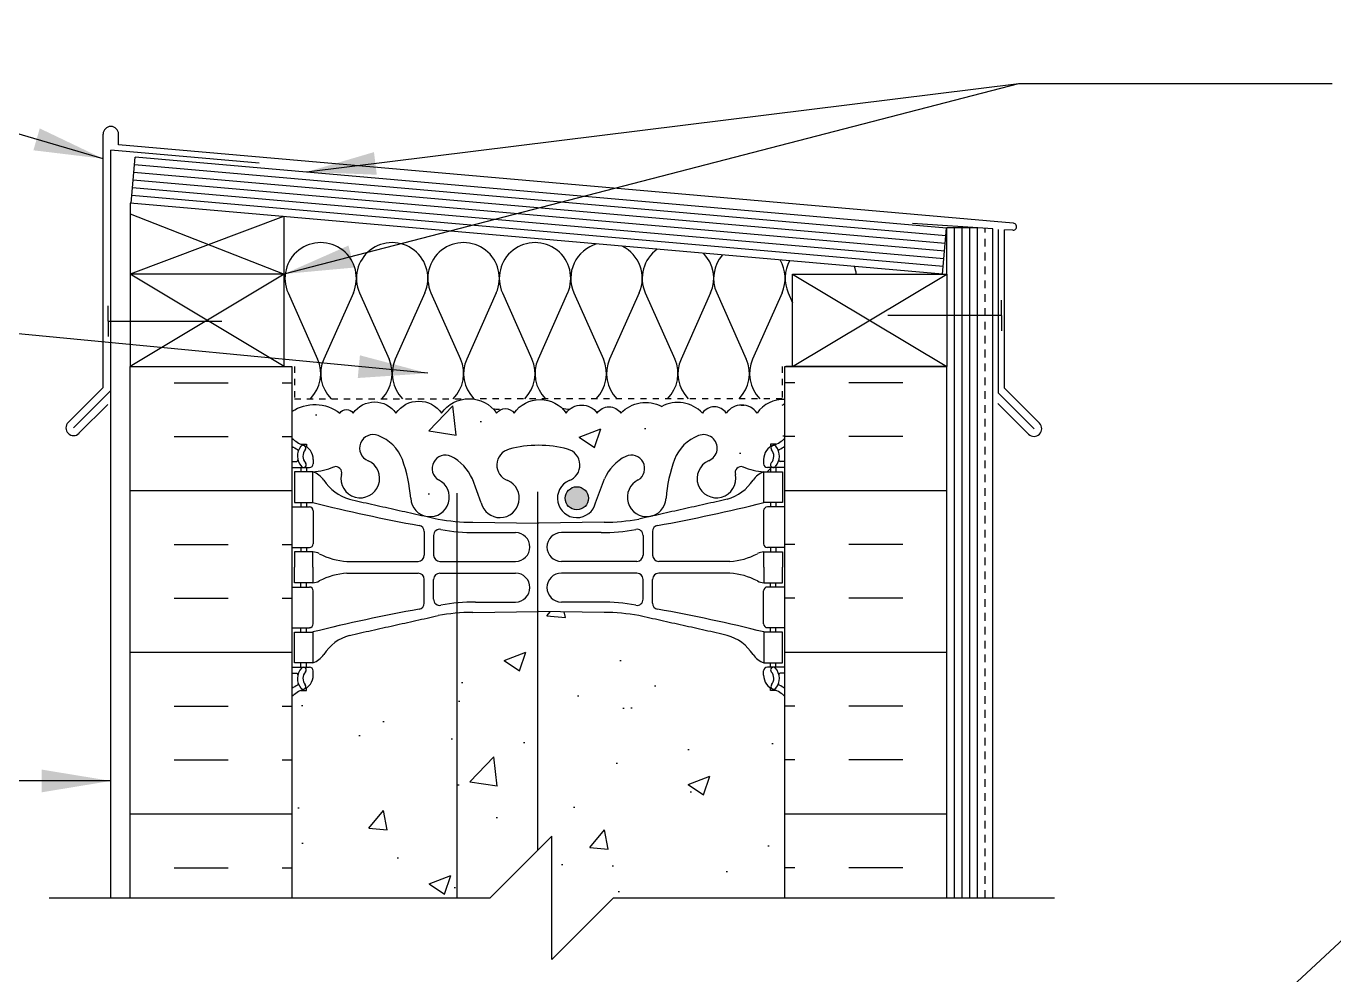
# Model space of a CAD drawing. Header units: inches. Extents: x 174.2 to 231.3, y 176.7 to 251.5.
# Drawn here: x 190.44 to 211.66, y 235.79 to 251.2 of the extents above; entities that cross this region are included whole.
import ezdxf

# ---------------------------------------------------------------- set-up
doc = ezdxf.new("R2010")
doc.units = ezdxf.units.IN
doc.header["$LTSCALE"] = 0.5
doc.header["$MEASUREMENT"] = 0
doc.linetypes.add('DASHED2', pattern=[0.375, 0.25, -0.125])
for name, color, linetype in [('HATCH', 12, 'Continuous'), ('line25', 2, 'Continuous'), ('LINE3', 3, 'Continuous'), ('LINE50', 5, 'Continuous'), ('LINE9', 9, 'Continuous'), ('TEXT', 4, 'Continuous'), ('Web_Edge', 9, 'Continuous')]:
    doc.layers.add(name, color=color, linetype=linetype)
doc.styles.add('DIM', font='romans.shx', dxfattribs={"width": 0.7})
doc.dimstyles.new('ext_12', dxfattribs={"dimscale": 12, "dimtxt": 0.075, "dimasz": 0.09375, "dimexe": 0.09375, "dimexo": 0.0625, "dimgap": 0.0625, "dimtad": 1, "dimdec": 1, "dimzin": 2, "dimdsep": 46, "dimlunit": 4, "dimtxsty": 'DIM', "dimcen": 0.09, "dimdle": 0.09375, "dimclrt": 4, "dimadec": 0, "dimazin": 0, "dimtfac": 1, "dimtdec": 1, "dimtmove": 2, "dimatfit": 3, "dimfxl": 1, "dimfrac": 2, "dimtolj": 1, "dimtzin": 0, "dimarcsym": 0})

msp = doc.modelspace()

# ---------------------------------------------------------------- hatches: boundary and pattern name
at = {"layer": 'HATCH'}
h = msp.add_hatch(dxfattribs=at)
h.set_pattern_fill('INSUL', color=256, scale=7, style=0)
h.set_pattern_definition([(0, (-2731.406, -168.4687), (0, 2.625), []), (0, (-2731.406, -167.5937), (0, 2.625), [0.875, -0.875]), (0, (-2731.406, -166.7187), (0, 2.625), [0.875, -0.875])])
h.paths.add_polyline_path([(194.756, 245.669), (192.131, 245.669), (192.131, 237.044), (194.756, 237.044)])
h = msp.add_hatch(dxfattribs=at)
h.set_pattern_fill('INSUL', color=256, scale=7, style=0)
h.set_pattern_definition([(180, (3128.9172, -168.4687), (0, 2.625), []), (180, (3128.9172, -167.5937), (0, 2.625), [0.875, -0.875]), (180, (3128.9172, -166.7187), (0, 2.625), [0.875, -0.875])])
h.paths.add_polyline_path([(205.381, 245.669), (202.756, 245.669), (202.756, 237.044), (205.381, 237.044)])
h = msp.add_hatch(dxfattribs=at)
h.set_pattern_fill('AR-CONC', color=256, scale=0.5)
h.set_pattern_definition([(50, (0, 0), (3.5863, -0.31376), [0.375, -4.125]), (355, (0, 0), (-0.693757, 3.76096), [0.3, -3.3]), (100.4514, (0.299, -0.026), (2.892544, 3.4472), [0.3187, -3.50571]), (46.1842, (0, 1), (5.336207, -0.827596), [0.5625, -6.1875]), (96.6356, (0.4447, 0.931), (4.67331, 4.87059), [0.47805, -5.25857]), (351.1842, (0, 1), (4.67331, 4.87059), [0.45, -4.95]), (21, (0.5, 0.75), (2.984535, -2.013094), [0.375, -4.125]), (326, (0.5, 0.75), (1.216577, 3.62575), [0.3, -3.3]), (71.4514, (0.7487, 0.5822), (4.201112, 1.612656), [0.3187, -3.50571]), (37.5, (0, 0), (0.0607993, 1.6644693), [0, -3.26, 0, -3.35, 0, -3.3125]), (7.5, (0, 0), (1.315348, 1.972059), [0, -1.91, 0, -3.185, 0, -1.2625]), (327.5, (-1.115, 0), (2.669112, -0.1127744), [0, -1.25, 0, -3.9, 0, -5.175]), (317.5, (-1.615, 0), (2.915931, 0.500525), [0, -1.625, 0, -2.59, 0, -3.675])])
edge = h.paths.add_edge_path()
edge.add_arc((202.41, 200.954), 0.5, 46.2109, 66.4218)
edge.add_line((202.61, 201.412), (202.52, 201.412))
edge.add_line((202.52, 201.412), (202.52, 201.454))
edge.add_arc((202.66, 201.661), 0.25, 180, 235.9442, ccw=False)
edge.add_line((202.41, 201.661), (202.41, 201.728))
edge.add_arc((202.472, 201.728), 0.0625, 90, 180, ccw=False)
edge.add_line((202.472, 201.791), (202.52, 201.791))
edge.add_line((202.52, 201.791), (202.52, 201.861))
edge.add_line((202.52, 201.861), (202.415, 201.861))
edge.add_arc((202.537, 202.203), 0.364, 214.9775, 250.3387, ccw=False)
edge.add_arc((201.614, 201.592), 0.743, 32.7919, 73.8107)
edge.add_spline(control_points=[(201.821, 202.306), (200.384, 202.627)], knot_values=[0, 0, 1, 1], degree=1, periodic=0)
edge.add_arc((199.827, 199.695), 2.984, 79.2546, 90.0995)
edge.add_line((199.822, 202.679), (198.756, 202.695))
edge.add_line((198.756, 202.695), (197.689, 202.679))
edge.add_arc((197.684, 199.695), 2.984, 89.9005, 100.7454)
edge.add_spline(control_points=[(197.128, 202.627), (195.69, 202.306)], knot_values=[0, 0, 1, 1], degree=1, periodic=0)
edge.add_arc((195.897, 201.592), 0.743, 106.1893, 147.2081)
edge.add_arc((194.974, 202.203), 0.364, 289.6613, 325.0225, ccw=False)
edge.add_line((195.097, 201.861), (194.992, 201.861))
edge.add_line((194.992, 201.861), (194.992, 201.791))
edge.add_line((194.992, 201.791), (195.039, 201.791))
edge.add_arc((195.039, 201.728), 0.0625, 0, 90, ccw=False)
edge.add_line((195.102, 201.728), (195.102, 201.661))
edge.add_arc((194.852, 201.661), 0.25, 304.0558, 360, ccw=False)
edge.add_line((194.992, 201.454), (194.992, 201.412))
edge.add_line((194.992, 201.412), (194.902, 201.412))
edge.add_arc((195.102, 200.954), 0.5, 113.5782, 133.7891)
edge.add_line((194.756, 201.315), (194.756, 198.544))
edge.add_line((194.756, 198.544), (197.756, 198.544))
edge.add_line((197.756, 198.544), (198.756, 199.544))
edge.add_line((198.756, 199.544), (198.756, 198.544))
edge.add_line((198.756, 198.544), (198.756, 197.544))
edge.add_line((198.756, 197.544), (199.756, 198.544))
edge.add_line((199.756, 198.544), (202.756, 198.544))
edge.add_line((202.756, 198.544), (202.756, 201.315))
h.paths.add_polyline_path([(202.756, 207.541), (202.756, 208.861), (202.126, 208.861), (202.126, 208.974), (202.246, 209.174), (202.246, 210.642, 0.268138), (202.084, 210.791), (195.427, 210.791, 0.268156), (195.266, 210.642), (195.266, 209.174), (195.386, 208.974), (195.386, 208.861), (194.756, 208.861), (194.756, 207.541), (194.756, 205.507, 0.088416), (194.902, 205.41), (194.992, 205.41), (194.992, 205.368, -0.249069), (195.102, 205.161), (195.102, 205.093, -0.414214), (195.039, 205.031), (194.992, 205.031), (194.992, 204.961), (195.097, 204.961, 0.085348), (195.426, 205.036, -0.669601), (195.559, 204.916, 2.087231), (195.993, 205.141, -1), (196.156, 205.549, -0.21345), (196.548, 205.16, -0.068226), (196.684, 204.532, 1.753171), (197.135, 204.829, -0.940793), (197.338, 205.212, -0.173075), (197.684, 204.845), (197.827, 204.459, 1.612474), (198.258, 204.818, -0.734872), (198.282, 205.329, -0.068475), (198.756, 205.391, -0.068475), (199.23, 205.329, -0.734872), (199.253, 204.818, 1.612474), (199.684, 204.459), (199.827, 204.845, -0.173075), (200.173, 205.212, -0.940793), (200.376, 204.829, 1.753171), (200.827, 204.532, -0.068226), (200.963, 205.16, -0.21345), (201.355, 205.549, -1), (201.519, 205.141, 2.087231), (201.953, 204.916, -0.669601), (202.085, 205.036, 0.085348), (202.415, 204.961), (202.52, 204.961), (202.52, 205.031), (202.472, 205.031, -0.414214), (202.41, 205.093), (202.41, 205.161, -0.249069), (202.52, 205.368), (202.52, 205.41), (202.61, 205.41, 0.088416), (202.756, 205.507)])
h.paths.add_polyline_path([(198.679, 212.194, 0.225652), (198.304, 212.569), (195.641, 212.569, 0.225652), (195.266, 212.194), (195.266, 211.353, 0.225652), (195.641, 210.978), (198.304, 210.978, 0.225652), (198.679, 211.353)])
h.paths.add_polyline_path([(198.679, 213.975, 0.225652), (198.304, 214.35), (195.641, 214.35, 0.225652), (195.266, 213.975), (195.266, 213.134, 0.225652), (195.641, 212.759), (198.304, 212.759, 0.225652), (198.679, 213.134)])
h.paths.add_polyline_path([(202.246, 213.975, 0.225652), (201.871, 214.35), (199.207, 214.35, 0.225652), (198.832, 213.975), (198.832, 213.134, 0.225652), (199.207, 212.759), (201.871, 212.759, 0.225652), (202.246, 213.134)])
h.paths.add_polyline_path([(202.246, 212.194, 0.225652), (201.871, 212.569), (199.207, 212.569, 0.225652), (198.832, 212.194), (198.832, 211.353, 0.225652), (199.207, 210.978), (201.871, 210.978, 0.225652), (202.246, 211.353)])
h.paths.add_polyline_path([(202.391, 217.996), (202.756, 217.996), (202.756, 218.291), (202.756, 221.791), (201.256, 221.791), (201.256, 217.999), (201.534, 217.999), (201.534, 217.772), (201.275, 217.772), (201.006, 217.772), (200.477, 217.772), (200.477, 217.999), (200.756, 217.999), (200.756, 221.791), (199.256, 221.791, 0.506158), (198.612, 221.777, 0.520567), (197.968, 221.777, 0.520567), (197.686, 221.777, 0.520567), (197.451, 221.777, 0.520567), (196.933, 221.777, 0.520567), (196.542, 221.777, 0.520567), (195.907, 221.777, 0.520567), (195.557, 221.777, 0.408907), (195.121, 221.858), (195.121, 220.696), (194.756, 220.696), (194.756, 219.946), (195.121, 219.946), (195.121, 218.746), (194.756, 218.746), (194.756, 217.996), (195.121, 217.996), (195.121, 217.212, -0.385423), (195.166, 217.163), (195.166, 217.133), (195.266, 217.133), (195.266, 215.531, -0.380397), (195.559, 215.236, 2.087231), (195.993, 215.461, -1), (196.156, 215.869, -0.21345), (196.548, 215.48, -0.068226), (196.684, 214.852, 1.753171), (197.135, 215.149, -0.940793), (197.338, 215.532, -0.173075), (197.684, 215.165), (197.827, 214.779, 1.612474), (198.258, 215.138, -0.734872), (198.282, 215.649, -0.068475), (198.756, 215.711, -0.068475), (199.23, 215.649, -0.734872), (199.253, 215.138, 1.612474), (199.684, 214.779), (199.827, 215.165, -0.173075), (200.173, 215.532, -0.940793), (200.376, 215.149, 1.753171), (200.827, 214.852, -0.068226), (200.963, 215.48, -0.21345), (201.355, 215.869, -1), (201.519, 215.461, 2.087231), (201.953, 215.236, -0.380392), (202.246, 215.531), (202.246, 217.133), (202.346, 217.133), (202.346, 217.163, -0.385423), (202.391, 217.212)])
h.paths.add_polyline_path([(230.288, 225.041), (203.443, 225.041, 0.514297), (202.884, 225.036, 0.520567), (202.532, 225.036, 0.520567), (202.174, 225.036, 0.520567), (201.735, 225.036, 0.520567), (201.409, 225.036, 0.520567), (200.923, 225.036, 0.520567), (200.522, 225.036, 0.520567), (200.251, 225.036, 0.520567), (199.921, 225.036, 0.520567), (199.449, 225.036, 0.520567), (199.185, 225.036, 0.520567), (198.888, 225.036, 0.520567), (198.619, 225.036, 0.520567), (198.372, 225.036, 0.520567), (198.126, 225.036, 0.520567), (197.834, 225.036, 0.520567), (197.607, 225.036, 0.520567), (197.277, 225.036, 0.520567), (196.828, 225.036, 0.520567), (196.658, 225.036, 0.520567), (196.299, 225.036, 0.520567), (196.082, 225.036, 0.360276), (195.775, 225.036, 0.362638), (195.475, 225.036, 0.376349), (195.231, 225.036, 0.520567), (195.062, 225.036, 0.520567), (194.84, 225.036, 0.270135), (194.756, 225.075), (194.756, 223.846), (195.121, 223.846), (195.121, 222.646), (194.756, 222.646), (194.756, 221.896), (195.121, 221.896), (195.121, 221.858, -0.408907), (195.557, 221.777, -0.520567), (195.907, 221.777, -0.520567), (196.542, 221.777, -0.520567), (196.933, 221.777, -0.520567), (197.451, 221.777, -0.520567), (197.686, 221.777, -0.520567), (197.968, 221.777, -0.520567), (198.612, 221.777, -0.506158), (199.256, 221.791), (199.256, 223.791), (199.506, 223.791), (230.288, 223.791)])
h.paths.add_polyline_path([(230.288, 223.541), (199.756, 223.541), (199.756, 223.291), (203.857, 223.291), (204.857, 222.291), (230.288, 222.291)], flags=17)
h.paths.add_polyline_path([(230.288, 223.791), (199.506, 223.791, -0.414214), (199.756, 223.541), (230.288, 223.541)], flags=17)
h.paths.add_polyline_path([(202.756, 227.576, 0.088416), (202.61, 227.673), (202.52, 227.673), (202.52, 227.715, -0.249069), (202.41, 227.922), (202.41, 227.989, -0.414214), (202.472, 228.052), (202.52, 228.052), (202.52, 228.122), (202.415, 228.122, 0.087457), (202.077, 228.043, -0.638777), (201.953, 228.167, 2.087231), (201.519, 227.942, -1), (201.355, 227.533, -0.21345), (200.963, 227.922, -0.068226), (200.827, 228.55, 1.753171), (200.376, 228.254, -0.940793), (200.173, 227.87, -0.173075), (199.827, 228.237), (199.684, 228.624, 1.612474), (199.253, 228.264, -0.734872), (199.23, 227.753, -0.068475), (198.756, 227.691, -0.068475), (198.282, 227.753, -0.734872), (198.258, 228.264, 1.612474), (197.827, 228.624), (197.684, 228.237, -0.173075), (197.338, 227.87, -0.940793), (197.135, 228.254, 1.753171), (196.684, 228.55, -0.068226), (196.548, 227.922, -0.21345), (196.156, 227.533, -1), (195.993, 227.942, 2.087231), (195.559, 228.167, -0.638777), (195.434, 228.043, 0.087457), (195.097, 228.122), (194.992, 228.122), (194.992, 228.052), (195.039, 228.052, -0.414214), (195.102, 227.989), (195.102, 227.922, -0.249069), (194.992, 227.715), (194.992, 227.673), (194.902, 227.673, 0.088416), (194.756, 227.576), (194.756, 225.541), (194.756, 225.075, -0.270135), (194.84, 225.036, -0.520567), (195.062, 225.036, -0.520567), (195.231, 225.036, -0.376349), (195.475, 225.036, -0.362638), (195.775, 225.036, -0.360276), (196.082, 225.036, -0.520567), (196.299, 225.036, -0.520567), (196.658, 225.036, -0.520567), (196.828, 225.036, -0.520567), (197.277, 225.036, -0.520567), (197.607, 225.036, -0.520567), (197.834, 225.036, -0.520567), (198.126, 225.036, -0.520567), (198.372, 225.036, -0.520567), (198.619, 225.036, -0.520567), (198.888, 225.036, -0.520567), (199.185, 225.036, -0.520567), (199.449, 225.036, -0.520567), (199.921, 225.036, -0.520567), (200.251, 225.036, -0.520567), (200.522, 225.036, -0.520567), (200.923, 225.036, -0.520567), (201.409, 225.036, -0.520567), (201.735, 225.036, -0.520567), (202.174, 225.036, -0.520567), (202.532, 225.036, -0.520567), (202.884, 225.036, -0.514297), (203.443, 225.041), (203.443, 225.541), (202.756, 225.541)])
edge = h.paths.add_edge_path()
edge.add_spline(control_points=[(201.821, 241.306), (200.384, 241.626)], knot_values=[0, 0, 1, 1], degree=1, periodic=0)
edge.add_arc((199.827, 238.694), 2.984, 79.2546, 90.0995)
edge.add_line((199.822, 241.678), (198.756, 241.694))
edge.add_line((198.756, 241.694), (197.689, 241.678))
edge.add_arc((197.684, 238.694), 2.984, 89.9005, 100.7454)
edge.add_spline(control_points=[(197.128, 241.626), (195.69, 241.306)], knot_values=[0, 0, 1, 1], degree=1, periodic=0)
edge.add_arc((195.897, 240.592), 0.743, 106.1893, 147.2081)
edge.add_arc((194.974, 241.203), 0.364, 289.6613, 325.0225, ccw=False)
edge.add_line((195.097, 240.86), (194.992, 240.86))
edge.add_line((194.992, 240.86), (194.992, 240.79))
edge.add_line((194.992, 240.79), (195.039, 240.79))
edge.add_arc((195.039, 240.728), 0.0625, 0, 90, ccw=False)
edge.add_line((195.102, 240.728), (195.102, 240.66))
edge.add_arc((194.852, 240.66), 0.25, 304.0558, 360, ccw=False)
edge.add_line((194.992, 240.453), (194.992, 240.411))
edge.add_line((194.992, 240.411), (194.902, 240.411))
edge.add_arc((195.102, 239.953), 0.5, 113.5782, 133.7891)
edge.add_line((194.756, 240.314), (194.756, 237.044))
edge.add_line((194.756, 237.044), (197.974, 237.044))
edge.add_line((197.974, 237.044), (198.974, 238.044))
edge.add_line((198.974, 238.044), (198.974, 236.044))
edge.add_line((198.974, 236.044), (199.974, 237.044))
edge.add_line((199.974, 237.044), (202.756, 237.044))
edge.add_line((202.756, 237.044), (202.756, 240.314))
edge.add_arc((202.41, 239.953), 0.5, 46.2109, 66.4218)
edge.add_line((202.61, 240.411), (202.52, 240.411))
edge.add_line((202.52, 240.411), (202.52, 240.453))
edge.add_arc((202.66, 240.66), 0.25, 180, 235.9442, ccw=False)
edge.add_line((202.41, 240.66), (202.41, 240.728))
edge.add_arc((202.472, 240.728), 0.0625, 90, 180, ccw=False)
edge.add_line((202.472, 240.79), (202.52, 240.79))
edge.add_line((202.52, 240.79), (202.52, 240.86))
edge.add_line((202.52, 240.86), (202.415, 240.86))
edge.add_arc((202.537, 241.203), 0.364, 214.9775, 250.3387, ccw=False)
edge.add_arc((201.614, 240.592), 0.743, 32.7919, 73.8107)
h.paths.add_polyline_path([(202.756, 245.134, 0.259173), (202.304, 244.915, 0.520567), (201.805, 244.915, 0.520567), (201.418, 244.915, 0.336749), (200.756, 245.02, 0.336749), (200.094, 244.915, 0.520567), (199.707, 244.915, 0.520567), (199.207, 244.915, 0.520567), (198.361, 244.915, 0.520567), (198.078, 244.915, 0.520567), (197.184, 244.915, 0.520567), (196.444, 244.915, 0.520567), (195.751, 244.915, 0.520567), (195.531, 244.915, 0.321585), (194.756, 244.94), (194.756, 244.506, 0.088416), (194.902, 244.409), (194.992, 244.409), (194.992, 244.367, -0.249069), (195.102, 244.16), (195.102, 244.093, -0.414214), (195.039, 244.03), (194.992, 244.03), (194.992, 243.96), (195.097, 243.96, 0.085348), (195.426, 244.036, -0.669601), (195.559, 243.915, 2.087231), (195.993, 244.14, -1), (196.156, 244.549, -0.21345), (196.548, 244.16, -0.069923), (196.685, 243.516, 1.702394), (197.135, 243.828, -0.940793), (197.338, 244.212, -0.173075), (197.684, 243.845), (197.827, 243.458, 1.612474), (198.258, 243.818, -0.734872), (198.282, 244.329, -0.068475), (198.756, 244.391, -0.068475), (199.23, 244.329, -0.734872), (199.253, 243.818, 1.612474), (199.684, 243.458), (199.827, 243.845, -0.173075), (200.173, 244.212, -0.940793), (200.376, 243.828, 1.702394), (200.826, 243.516, -0.069923), (200.963, 244.16, -0.21345), (201.355, 244.549, -1), (201.519, 244.14, 2.087231), (201.953, 243.915, -0.669601), (202.085, 244.036, 0.085348), (202.415, 243.96), (202.52, 243.96), (202.52, 244.03), (202.472, 244.03, -0.414214), (202.41, 244.093), (202.41, 244.16, -0.249069), (202.52, 244.367), (202.52, 244.409), (202.61, 244.409, 0.088416), (202.756, 244.506)])
at = {"layer": 'LINE3'}
h = msp.add_hatch(color=256, dxfattribs=at)
h.paths.add_polyline_path([(199.564, 243.565, 0.831395), (199.195, 243.565)])
h.paths.add_polyline_path([(199.567, 243.531, 0.045935), (199.564, 243.565), (199.195, 243.565, 0.045935), (199.192, 243.531, 1)])

# ---------------------------------------------------------------- linework, layer by layer
at = {"layer": 'HATCH'}
for p, q in [((191.693, 245.331), (191.693, 249.443)), ((191.943, 249.267), (191.943, 249.443)), ((191.818, 245.28), (191.818, 249.184)), ((194.222, 248.974), (191.818, 249.184)), ((206.462, 247.997), (191.943, 249.267)), ((205.369, 247.791), (192.2, 248.944)), ((205.348, 247.542), (192.179, 248.694)), ((205.358, 247.667), (192.189, 248.819)), ((205.337, 247.418), (192.168, 248.57)), ((205.326, 247.293), (192.157, 248.445)), ((192.131, 248.147), (194.631, 247.169)), ((194.62, 248.104), (192.131, 247.169)), ((206.131, 247.903), (204.824, 247.994)), ((205.506, 237.044), (205.506, 247.92)), ((205.631, 237.044), (205.631, 247.92)), ((205.756, 237.044), (205.756, 247.92)), ((206.131, 237.044), (206.131, 247.903)), ((206.224, 245.235), (206.224, 247.895)), ((206.455, 247.884), (206.318, 247.892)), ((206.318, 245.318), (206.318, 247.892)), ((194.631, 245.669), (192.131, 247.169)), ((194.631, 247.169), (192.131, 245.669)), ((202.881, 245.669), (205.381, 247.169)), ((202.881, 247.169), (205.381, 245.669)), ((194.694, 246.865), (195.173, 245.792)), ((195.753, 246.866), (195.274, 245.792)), ((195.853, 246.865), (196.332, 245.792)), ((196.912, 246.866), (196.433, 245.792)), ((197.012, 246.865), (197.492, 245.792)), ((198.071, 246.866), (197.592, 245.792)), ((198.172, 246.865), (198.651, 245.792)), ((199.23, 246.866), (198.752, 245.792)), ((199.331, 246.865), (199.811, 245.792)), ((200.39, 246.866), (199.911, 245.792)), ((200.49, 246.865), (200.97, 245.792)), ((201.549, 246.866), (201.07, 245.792)), ((201.65, 246.865), (202.129, 245.792)), ((202.709, 246.866), (202.23, 245.792)), ((202.809, 246.865), (202.881, 246.705)), ((191.693, 245.331), (191.124, 244.763)), ((206.318, 245.318), (206.887, 244.75)), ((191.818, 245.28), (191.213, 244.674)), ((206.224, 245.235), (206.798, 244.661)), ((191.768, 245.053), (191.301, 244.586)), ((206.211, 245.071), (206.71, 244.573))]:
    msp.add_line(p, q, dxfattribs=at)
at = {"layer": 'HATCH', "color": 6, "linetype": 'DASHED2', "ltscale": 0.5}
for points in [[(193.443, 245.669), (194.8, 245.669), (194.8, 245.148), (197.756, 245.148)], [(204.068, 245.669), (202.712, 245.669), (202.712, 245.148), (197.756, 245.148)]]:
    msp.add_lwpolyline(points, dxfattribs=at)
at = {"layer": 'HATCH'}
for points in [[(194.756, 244.94, -0.321585), (195.531, 244.915, -0.520567), (195.751, 244.915, -0.520567), (196.444, 244.915, -0.520567), (197.184, 244.915, -0.520567), (198.078, 244.915, -0.520567), (198.361, 244.915, -0.520567), (199.207, 244.915, -0.520567), (199.707, 244.915, -0.520567), (200.094, 244.915, -0.336749), (200.756, 245.02)], [(202.756, 245.134, 0.259173), (202.304, 244.915, 0.520567), (201.805, 244.915, 0.520567), (201.418, 244.915, 0.336749), (200.756, 245.02)]]:
    msp.add_lwpolyline(points, format="xyb", dxfattribs=at)
for centre, radius, start, end in [((191.818, 249.443), 0.125, 0, 180), ((206.459, 247.94), 0.0568, 266.6389, 86.6389), ((195.223, 247.102), 0.58, 335.9664, 204.0694), ((196.382, 247.102), 0.58, 335.9664, 204.0694), ((197.542, 247.102), 0.58, 335.9664, 204.0694), ((198.701, 247.102), 0.58, 335.9664, 204.0694), ((199.861, 247.102), 0.58, 105.7564, 204.0694), ((199.861, 247.102), 0.58, 335.9664, 64.2436), ((201.02, 247.102), 0.58, 125.4605, 204.0694), ((201.02, 247.102), 0.58, 335.9664, 44.5395), ((202.179, 247.102), 0.58, 139.088, 204.0694), ((202.179, 247.102), 0.58, 335.9664, 30.912), ((203.338, 247.102), 0.58, 150.6506, 204.0694), ((203.338, 247.102), 0.58, 6.6407, 19.3494), ((194.644, 245.556), 0.58, 315.3149, 24.0694), ((195.803, 245.556), 0.58, 155.9664, 224.6851), ((195.803, 245.556), 0.58, 315.3149, 24.0694), ((196.962, 245.556), 0.58, 155.9664, 224.6851), ((196.962, 245.556), 0.58, 315.3149, 24.0694), ((198.122, 245.556), 0.58, 155.9664, 224.6851), ((198.122, 245.556), 0.58, 315.3149, 24.0694), ((199.281, 245.556), 0.58, 155.9664, 224.6851), ((199.281, 245.556), 0.58, 315.3149, 24.0694), ((200.441, 245.556), 0.58, 155.9664, 224.6851), ((200.44, 245.556), 0.58, 315.3149, 24.0694), ((201.6, 245.556), 0.58, 155.9664, 224.6851), ((201.6, 245.556), 0.58, 315.3149, 24.0694), ((202.76, 245.556), 0.58, 155.9664, 224.6851), ((198.122, 245.556), 0.58, 259.8878, 270), ((199.281, 245.556), 0.58, 255.8368, 268.3302), ((202.44, 245.556), 0.58, 297.6798, 302.977), ((191.213, 244.674), 0.125, 135, 315), ((206.798, 244.661), 0.125, 225, 45)]:
    msp.add_arc(centre, radius, start, end, dxfattribs=at)
at = {"layer": 'line25'}
for p, q in [((192.146, 248.321), (192.211, 249.068)), ((205.38, 247.916), (192.211, 249.068)), ((192.131, 248.322), (192.131, 245.669)), ((205.315, 247.169), (192.131, 248.322)), ((194.631, 245.669), (194.631, 248.104)), ((205.315, 247.169), (205.38, 247.916)), ((205.381, 247.169), (205.381, 247.92)), ((205.881, 247.92), (205.381, 247.92)), ((205.881, 237.044), (205.881, 247.92)), ((194.631, 247.169), (192.131, 247.169)), ((194.756, 245.669), (194.756, 237.044)), ((202.756, 237.044), (202.756, 245.669))]:
    msp.add_line(p, q, dxfattribs=at)
msp.add_lwpolyline([(205.381, 247.169), (205.381, 245.669), (202.881, 245.669), (202.881, 247.169)], close=True, dxfattribs=at)
at = {"layer": 'LINE3'}
for p, q in [((197.438, 237.044), (197.438, 243.612)), ((198.749, 237.818), (198.749, 243.634))]:
    msp.add_line(p, q, dxfattribs=at)
msp.add_circle((199.379, 243.531), 0.188, dxfattribs=at)
at = {"layer": 'LINE50', "color": 9, "linetype": 'DASHED2'}
msp.add_line((206.006, 237.044), (206.006, 247.911), dxfattribs=at)
at = {"layer": 'LINE50'}
for p, q in [((192.131, 245.669), (194.756, 245.669)), ((192.131, 237.044), (192.131, 245.669)), ((202.756, 245.669), (205.381, 245.669)), ((205.381, 237.044), (205.381, 245.669))]:
    msp.add_line(p, q, dxfattribs=at)
at = {"layer": 'LINE9'}
for p, q in [((191.773, 246.405), (191.773, 246.655)), ((206.271, 246.498), (206.271, 246.748)), ((191.773, 246.405), (193.619, 246.405)), ((191.773, 246.405), (191.773, 246.155)), ((206.271, 246.498), (204.425, 246.498)), ((206.271, 246.498), (206.271, 246.248)), ((191.818, 237.044), (191.818, 245.28)), ((197.974, 237.044), (198.974, 238.044)), ((198.974, 236.044), (198.974, 238.044)), ((190.818, 237.044), (197.974, 237.044)), ((199.974, 237.044), (198.974, 236.044)), ((199.974, 237.044), (207.131, 237.044))]:
    msp.add_line(p, q, dxfattribs=at)
at = {"layer": 'Web_Edge'}
for p, q in [((194.902, 244.409), (194.992, 244.409)), ((194.992, 244.409), (194.992, 244.367)), ((202.61, 244.409), (202.52, 244.409)), ((202.52, 244.409), (202.52, 244.367)), ((194.756, 244.13), (194.834, 244.13)), ((194.756, 244.03), (195.039, 244.03)), ((194.902, 244.03), (194.902, 243.96)), ((194.992, 244.03), (194.992, 243.96)), ((195.102, 244.16), (195.102, 244.093)), ((202.41, 244.16), (202.41, 244.093)), ((202.756, 244.03), (202.472, 244.03)), ((202.52, 244.03), (202.52, 243.96)), ((202.61, 244.03), (202.61, 243.96)), ((202.756, 244.13), (202.678, 244.13)), ((197.827, 243.458), (197.684, 243.845)), ((199.684, 243.458), (199.827, 243.845)), ((194.756, 243.39), (195.039, 243.39)), ((194.902, 243.46), (194.902, 243.39)), ((194.992, 243.46), (194.992, 243.39)), ((202.756, 243.39), (202.472, 243.39)), ((202.52, 243.46), (202.52, 243.39)), ((202.61, 243.46), (202.61, 243.39)), ((195.102, 243.328), (195.102, 242.793)), ((202.41, 243.328), (202.41, 242.793)), ((196.904, 242.99), (196.904, 242.606)), ((197.689, 243.142), (198.756, 243.126)), ((197.736, 242.974), (198.383, 242.974)), ((199.822, 243.142), (198.756, 243.126)), ((199.775, 242.974), (199.128, 242.974)), ((200.608, 242.99), (200.608, 242.606)), ((197.056, 242.928), (197.056, 242.606)), ((200.455, 242.928), (200.455, 242.606)), ((194.756, 242.73), (195.039, 242.73)), ((194.902, 242.73), (194.902, 242.66)), ((194.992, 242.73), (194.992, 242.66)), ((202.756, 242.73), (202.472, 242.73)), ((202.52, 242.73), (202.52, 242.66)), ((202.61, 242.73), (202.61, 242.66)), ((195.649, 242.505), (196.804, 242.506)), ((197.156, 242.506), (198.383, 242.506)), ((200.355, 242.506), (199.128, 242.506)), ((201.862, 242.505), (200.708, 242.506)), ((194.902, 242.09), (194.902, 242.16)), ((194.992, 242.09), (194.992, 242.16)), ((195.649, 242.316), (196.804, 242.315)), ((196.904, 241.83), (196.904, 242.215)), ((197.056, 241.892), (197.056, 242.215)), ((197.156, 242.315), (198.383, 242.315)), ((200.355, 242.315), (199.128, 242.315)), ((200.455, 241.892), (200.455, 242.215)), ((200.608, 241.83), (200.608, 242.215)), ((201.862, 242.316), (200.708, 242.315)), ((202.52, 242.09), (202.52, 242.16)), ((202.61, 242.09), (202.61, 242.16)), ((194.756, 242.09), (195.039, 242.09)), ((195.102, 241.493), (195.102, 242.028)), ((202.41, 241.493), (202.41, 242.028)), ((202.756, 242.09), (202.472, 242.09)), ((197.689, 241.678), (198.756, 241.694)), ((197.736, 241.846), (198.383, 241.846)), ((199.822, 241.678), (198.756, 241.694)), ((199.775, 241.846), (199.128, 241.846)), ((194.756, 241.43), (195.039, 241.43)), ((194.902, 241.36), (194.902, 241.43)), ((194.992, 241.36), (194.992, 241.43)), ((202.756, 241.43), (202.472, 241.43)), ((202.52, 241.36), (202.52, 241.43)), ((202.61, 241.36), (202.61, 241.43)), ((194.902, 240.79), (194.902, 240.86)), ((194.992, 240.79), (194.992, 240.86)), ((202.52, 240.79), (202.52, 240.86)), ((202.61, 240.79), (202.61, 240.86)), ((194.756, 240.79), (195.039, 240.79)), ((194.756, 240.69), (194.834, 240.69)), ((195.102, 240.66), (195.102, 240.728)), ((202.41, 240.66), (202.41, 240.728)), ((202.756, 240.79), (202.472, 240.79)), ((202.756, 240.69), (202.678, 240.69)), ((194.992, 240.411), (194.992, 240.453)), ((202.52, 240.411), (202.52, 240.453)), ((194.902, 240.411), (194.992, 240.411)), ((202.61, 240.411), (202.52, 240.411))]:
    msp.add_line(p, q, dxfattribs=at)
for points in [[(194.797, 243.46), (195.097, 243.46), (195.097, 243.96), (194.797, 243.96)], [(202.715, 243.46), (202.415, 243.46), (202.415, 243.96), (202.715, 243.96)], [(194.797, 241.36), (195.097, 241.36), (195.097, 240.86), (194.797, 240.86)], [(202.715, 241.36), (202.415, 241.36), (202.415, 240.86), (202.715, 240.86)]]:
    msp.add_lwpolyline(points, close=True, dxfattribs=at)
for points in [[(195.097, 242.41), (195.097, 242.66), (194.797, 242.66), (194.797, 242.41)], [(202.415, 242.41), (202.415, 242.66), (202.715, 242.66), (202.715, 242.41)], [(195.097, 242.41), (195.097, 242.16), (194.797, 242.16), (194.797, 242.41)], [(202.415, 242.41), (202.415, 242.16), (202.715, 242.16), (202.715, 242.41)]]:
    msp.add_lwpolyline(points, dxfattribs=at)
for centre, radius, start, end in [((195.102, 244.867), 0.5, 226.2109, 250.5288), ((196.074, 244.345), 0.22, 68.1963, 248.1963), ((195.917, 243.916), 0.677, 21.1239, 69.3197), ((201.594, 243.916), 0.677, 110.6803, 158.8761), ((201.437, 244.345), 0.22, 291.8037, 111.8037), ((202.41, 244.867), 0.5, 289.4712, 313.7891), ((195.102, 244.867), 0.6, 234.7832, 245.0748), ((195.095, 244.215), 0.25, 140.1145, 222.4609), ((194.84, 244.304), 0.021, 343.464, 63.9957), ((194.938, 244.346), 0.045, 321.448, 139.1879), ((194.852, 244.16), 0.25, 0, 70.5288), ((195.095, 244.215), 0.16, 140.0001, 222.4609), ((198.35, 244.07), 0.268, 104.7892, 250.0338), ((198.744, 242.637), 1.754, 89.6229, 105.2918), ((198.767, 242.637), 1.754, 74.7082, 90.3771), ((199.161, 244.07), 0.268, 289.9662, 75.2108), ((202.66, 244.16), 0.25, 109.4712, 180), ((202.574, 244.346), 0.045, 40.8121, 218.552), ((202.416, 244.215), 0.16, 317.5391, 39.9999), ((202.416, 244.215), 0.25, 317.5391, 39.8855), ((202.672, 244.304), 0.021, 116.0043, 196.536), ((202.41, 244.867), 0.6, 294.9252, 305.2168), ((194.834, 244.15), 0.0196, 269.4032, 15.4901), ((194.944, 244.076), 0.045, 222.4609, 42.4609), ((195.039, 244.093), 0.0625, 270, 0), ((195.042, 244.956), 0.997, 273.1538, 293.1467), ((195.468, 243.948), 0.0968, 340.1551, 110.4331), ((195.866, 243.853), 0.314, 168.5886, 66.1916), ((194.326, 243.351), 2.365, 4.3895, 20.0015), ((197.248, 244.014), 0.217, 65.5264, 238.537), ((196.998, 243.544), 0.75, 23.6938, 62.9705), ((200.514, 243.544), 0.75, 117.0295, 156.3062), ((200.263, 244.014), 0.217, 301.463, 114.4736), ((203.185, 243.351), 2.365, 159.9985, 175.6105), ((201.645, 243.853), 0.314, 113.8084, 11.4114), ((202.044, 243.948), 0.0968, 69.5669, 199.8449), ((202.47, 244.956), 0.997, 246.8533, 266.8462), ((202.472, 244.093), 0.0625, 180, 270), ((202.567, 244.076), 0.045, 137.5391, 317.5391), ((202.678, 244.15), 0.0196, 164.5099, 270.5968), ((194.974, 243.618), 0.364, 34.9775, 70.3387), ((195.897, 244.229), 0.743, 212.7919, 253.8107), ((196.997, 243.547), 0.314, 182.7357, 63.9348), ((198.132, 243.531), 0.314, 193.4146, 66.1916), ((199.379, 243.531), 0.314, 113.8084, 346.5854), ((200.514, 243.547), 0.314, 116.0652, 357.2643), ((201.614, 244.229), 0.743, 286.1893, 327.2081), ((202.537, 243.618), 0.364, 109.6613, 145.0225), ((195.039, 243.328), 0.0625, 0, 90), ((201.905, 270.881), 28.253, 256.0552, 259.6343), ((195.606, 270.881), 28.253, 280.3657, 283.9448), ((202.472, 243.328), 0.0625, 90, 180), ((197.684, 246.126), 2.984, 259.2546, 270.0995), ((199.827, 246.126), 2.984, 269.9005, 280.7454), ((196.804, 242.99), 0.1, 360, 79.6343), ((197.156, 242.928), 0.1, 79.2546, 180), ((197.731, 245.958), 2.984, 259.2546, 270.0995), ((198.383, 242.74), 0.234, 270, 90), ((199.128, 242.74), 0.234, 90, 270), ((199.78, 245.958), 2.984, 269.9005, 280.7454), ((200.355, 242.928), 0.1, 0, 100.7454), ((200.708, 242.99), 0.1, 100.3657, 180), ((195.039, 242.793), 0.0625, 270, 0), ((202.472, 242.793), 0.0625, 180, 270), ((195.093, 242.442), 0.219, 60.4937, 88.92), ((195.734, 243.661), 1.16, 242.5844, 265.8032), ((196.804, 242.606), 0.1, 270.0388, 360), ((197.156, 242.606), 0.1, 180, 270), ((200.355, 242.606), 0.1, 270, 0), ((200.708, 242.606), 0.1, 180, 269.9612), ((201.777, 243.661), 1.16, 274.1968, 297.4156), ((202.419, 242.442), 0.219, 91.08, 119.5063), ((195.093, 242.379), 0.219, 271.08, 299.5063), ((195.734, 241.159), 1.16, 94.1968, 117.4156), ((196.804, 242.215), 0.1, 0, 89.9612), ((197.156, 242.215), 0.1, 90, 180), ((198.383, 242.081), 0.234, 270, 90), ((199.128, 242.081), 0.234, 90, 270), ((200.355, 242.215), 0.1, 0, 90), ((200.708, 242.215), 0.1, 90.0388, 180), ((201.777, 241.159), 1.16, 62.5844, 85.8032), ((202.419, 242.379), 0.219, 240.4937, 268.92), ((195.039, 242.028), 0.0625, 0, 90), ((202.472, 242.028), 0.0625, 90, 180), ((201.905, 213.94), 28.253, 100.3657, 103.9448), ((196.804, 241.83), 0.1, 280.3657, 0), ((197.156, 241.892), 0.1, 180, 280.7454), ((197.731, 238.862), 2.984, 89.9005, 100.7454), ((199.78, 238.862), 2.984, 79.2546, 90.0995), ((200.355, 241.892), 0.1, 259.2546, 0), ((200.708, 241.83), 0.1, 180, 259.6343), ((195.606, 213.94), 28.253, 76.0552, 79.6343), ((195.039, 241.493), 0.0625, 270, 0), ((197.684, 238.694), 2.984, 89.9005, 100.7454), ((199.827, 238.694), 2.984, 79.2546, 90.0995), ((202.472, 241.493), 0.0625, 180, 270), ((195.897, 240.592), 0.743, 106.1893, 147.2081), ((201.614, 240.592), 0.743, 32.7919, 73.8107), ((194.974, 241.203), 0.364, 289.6613, 325.0225), ((202.537, 241.203), 0.364, 214.9775, 250.3387), ((194.834, 240.671), 0.0196, 344.5099, 90.5968), ((195.095, 240.606), 0.25, 137.5391, 219.8855), ((194.944, 240.744), 0.045, 317.5391, 137.5391), ((195.095, 240.606), 0.16, 137.5391, 219.9999), ((194.852, 240.66), 0.25, 289.4712, 360), ((195.039, 240.728), 0.0625, 360, 90), ((202.472, 240.728), 0.0625, 90, 180), ((202.66, 240.66), 0.25, 180, 250.5288), ((202.567, 240.744), 0.045, 42.4609, 222.4609), ((202.416, 240.606), 0.16, 320.0001, 42.4609), ((202.416, 240.606), 0.25, 320.1145, 42.4609), ((202.678, 240.671), 0.0196, 89.4032, 195.4901), ((195.102, 239.953), 0.6, 114.9252, 125.2168), ((195.102, 239.953), 0.5, 109.4712, 133.7891), ((194.84, 240.516), 0.021, 296.0043, 16.536), ((194.938, 240.475), 0.045, 220.8121, 38.552), ((202.574, 240.475), 0.045, 141.448, 319.1879), ((202.41, 239.953), 0.5, 46.2109, 70.5288), ((202.672, 240.516), 0.021, 163.464, 243.9957), ((202.41, 239.953), 0.6, 54.7832, 65.0748)]:
    msp.add_arc(centre, radius, start, end, dxfattribs=at)
for points in [[(195.69, 243.515), (197.128, 243.194)], [(201.821, 243.515), (200.384, 243.194)], [(195.69, 241.306), (197.128, 241.626)], [(201.821, 241.306), (200.384, 241.626)]]:
    msp.add_open_spline(points, degree=1, dxfattribs=at)

# ---------------------------------------------------------------- leaders
at = {"layer": 'TEXT'}
for points, override in [([(191.693, 249.044), (184.291, 251.196), (181.73, 251.196)], {"dimgap": 0.0625, "dimtad": 0}), ([(194.631, 247.173), (206.55, 250.265)], {"dimgap": 0.0625, "dimtad": 0}), ([(194.994, 248.829), (206.55, 250.265), (211.638, 250.265)], {"dimgap": 0.0625, "dimtad": 0}), ([(196.962, 245.56), (188.088, 246.415), (185.194, 246.415)], {"dimtad": 0}), ([(206.989, 231.895), (215.039, 239.374), (220.575, 239.374)], {"dimgap": 0.0625, "dimtad": 0})]:
    msp.add_leader(points, dimstyle='ext_12', override=override, dxfattribs=at)
at = {"layer": 'TEXT', "color": 4}
msp.add_leader([(191.818, 238.942), (185.841, 238.942)], dimstyle='ext_12', override={"dimgap": 0.0625, "dimtad": 0}, dxfattribs=at)

doc.saveas('drawing.dxf')
